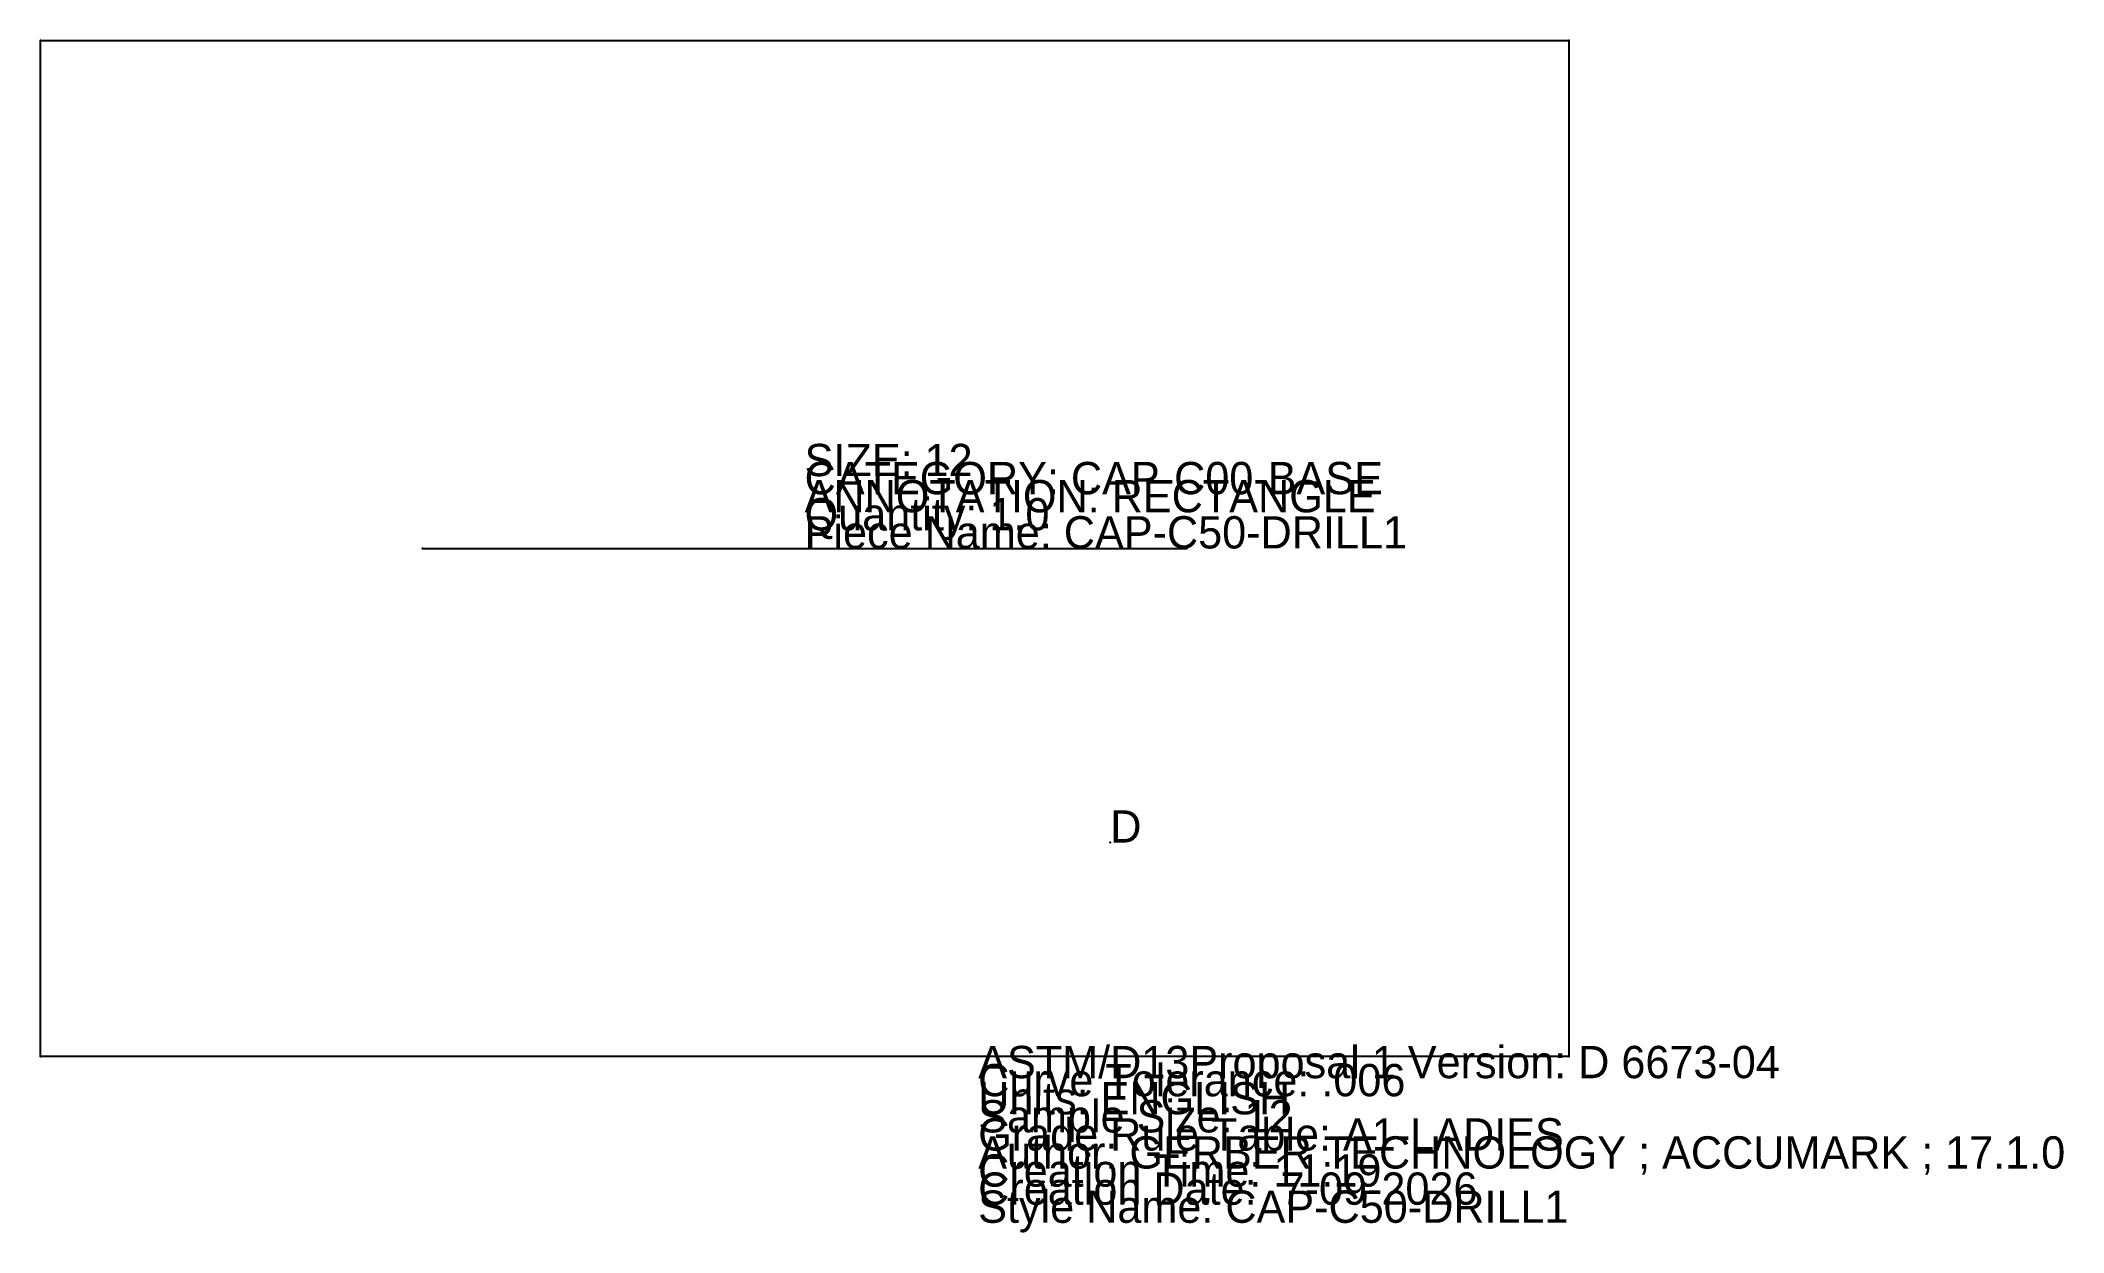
# Model space of a CAD drawing. Extents: x -7.3 to 8.4, y -0.1 to 9.2.
import ezdxf

# ---------------------------------------------------------------- set-up
doc = ezdxf.new("R2010")
doc.units = 0

# ---------------------------------------------------------------- blocks, each defined once
blk = doc.blocks.new('CAP-C50-DRILL1_12')
at = {"layer": '1'}
for points in [[(-7.26, 1.2882), (-7.26, 9.1566)], [(-7.26, 9.1566), (4.5722, 9.1566)], [(4.5722, 9.1566), (4.5722, 1.2882)], [(4.5722, 1.2882), (-7.26, 1.2882)]]:
    blk.add_lwpolyline(points, dxfattribs=at)
at = {"layer": '13'}
blk.add_point((1.0225, 2.9447), dxfattribs=at)
at = {"layer": '2'}
for p in [(-7.26, 9.1566), (-7.26, 9.1566), (4.5722, 9.1566), (4.5722, 9.1566), (-4.302, 5.2224), (1.6141, 5.2224), (1.0225, 2.9447), (-7.26, 1.2882), (-7.26, 1.2882), (4.5722, 1.2882), (4.5722, 1.2882)]:
    blk.add_point(p, dxfattribs=at)
at = {"layer": '5'}
blk.add_line((-4.302, 5.2224), (1.6141, 5.2224), dxfattribs=at)
at = {"layer": '7'}
blk.add_line((-4.302, 5.2224), (1.6141, 5.2224), dxfattribs=at)
at = {"layer": '84'}
for points in [[(-7.26, 1.2882), (-7.26, 9.1566)], [(-7.26, 9.1566), (4.5722, 9.1566)], [(4.5722, 9.1566), (4.5722, 1.2882)], [(4.5722, 1.2882), (-7.26, 1.2882)]]:
    blk.add_lwpolyline(points, dxfattribs=at)
at = {"layer": '1'}
for s, p in [('SIZE: 12', (-1.3439, 5.7824)), ('CATEGORY: CAP-C00-BASE', (-1.3439, 5.6424)), ('ANNOTATION: RECTANGLE', (-1.3439, 5.5024)), ('Quantity: 1,0', (-1.3439, 5.3624)), ('Piece Name: CAP-C50-DRILL1', (-1.3439, 5.2224))]:
    blk.add_text(s, height=0.25, dxfattribs=at).set_placement(p)
at = {"layer": '13'}
blk.add_text('D', height=0.25, dxfattribs=at).set_placement((1.0225, 2.9447))

msp = doc.modelspace()

# ---------------------------------------------------------------- block references
at = {"layer": '1'}
msp.add_blockref('CAP-C50-DRILL1_12', (0, 0), dxfattribs=at)

# ---------------------------------------------------------------- texts
for s, p in [('ASTM/D13Proposal 1 Version: D 6673-04', (0, 1.12)), ('Curve Tolerance: .006', (0, 0.98)), ('Units: ENGLISH', (0, 0.84)), ('Sample Size: 12', (0, 0.7)), ('Grade Rule Table: A1-LADIES', (0, 0.56)), ('Author: GERBER TECHNOLOGY ; ACCUMARK ; 17.1.0', (0, 0.42)), ('Creation Time: 11:19', (0, 0.28)), ('Creation Date:  7-09-2026', (0, 0.14)), ('Style Name: CAP-C50-DRILL1', (0, 0))]:
    msp.add_text(s, height=0.25, dxfattribs=at).set_placement(p)

doc.saveas('drawing.dxf')
